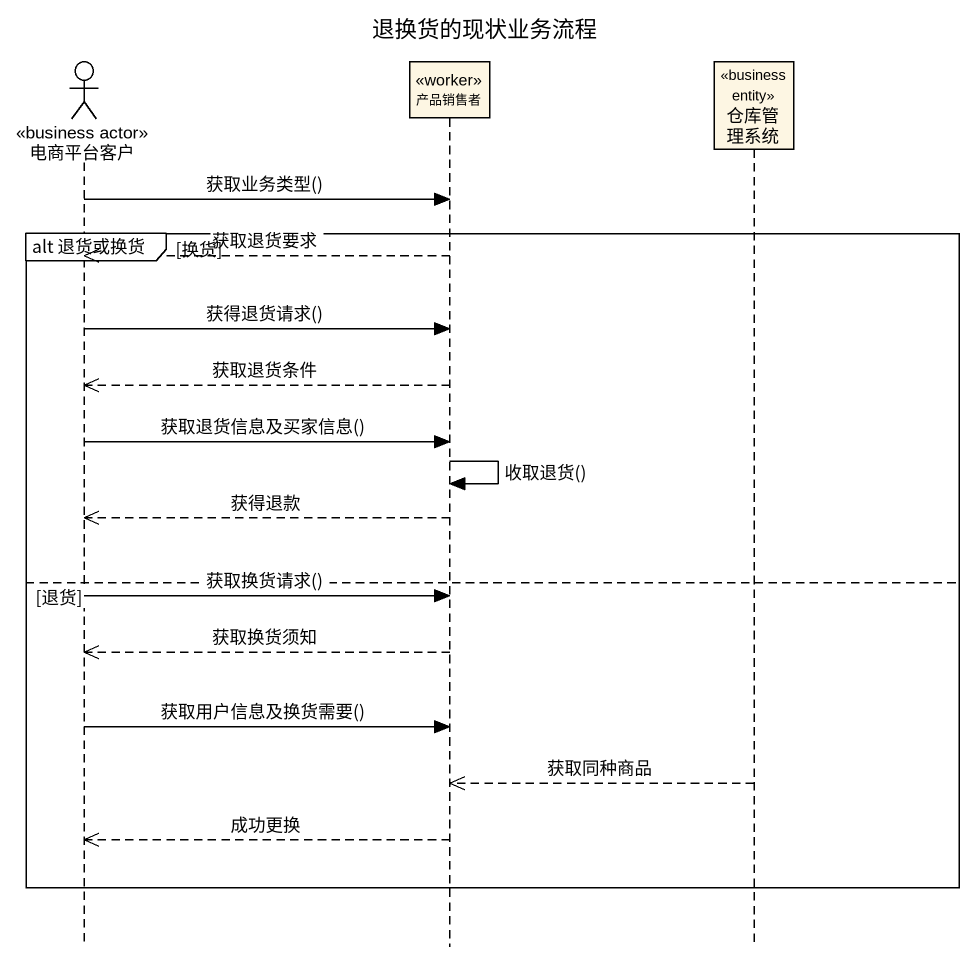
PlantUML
@startuml
title 退换货的现状业务流程
hide footbox
actor 电商平台客户 <<business actor>>
participant 产品销售者 <<worker>>
participant 仓库管理系统 <<business entity>>

电商平台客户 -> 产品销售者 : 获取业务类型()
group alt 退货或换货 [换货]
  产品销售者 -->> 电商平台客户 : 获取退货要求
  电商平台客户 -> 产品销售者 : 获得退货请求()
  产品销售者 -->> 电商平台客户 : 获取退货条件
  电商平台客户 -> 产品销售者 : 获取退货信息及买家信息()
  产品销售者 -> 产品销售者 : 收取退货()
  产品销售者 -->> 电商平台客户 : 获得退款
else 退货
  电商平台客户 -> 产品销售者 : 获取换货请求()
  产品销售者 -->> 电商平台客户 : 获取换货须知
  电商平台客户 -> 产品销售者 : 获取用户信息及换货需要()
  仓库管理系统 -->> 产品销售者 : 获取同种商品
  产品销售者 -->> 电商平台客户 : 成功更换
end
@enduml
